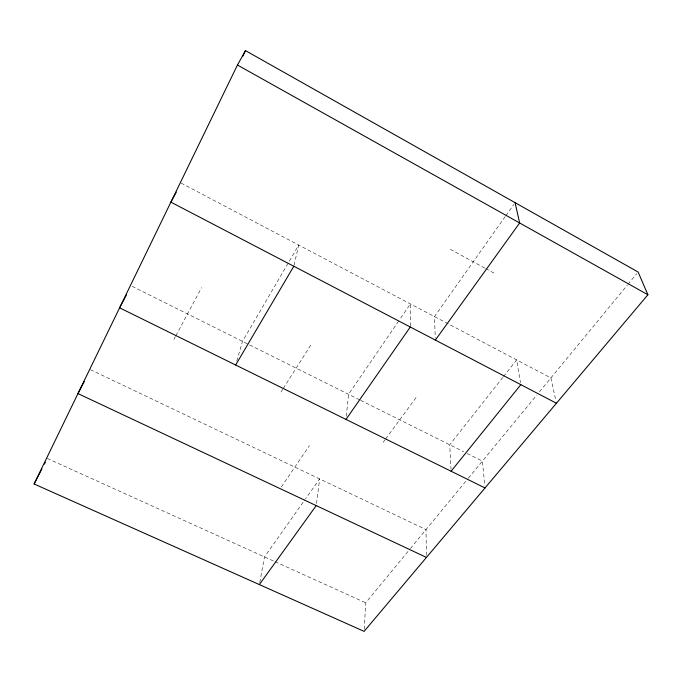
<?xml version="1.0" encoding="UTF-8"?>
<svg xmlns="http://www.w3.org/2000/svg" width="682" height="682" viewBox="0 0 682 682"><rect width="100%" height="100%" fill="white"/><g stroke="black" fill="none" stroke-linecap="round" stroke-linejoin="round"><path stroke-width="0.51" stroke-dasharray="3.41 2.56" d="M410.3 325.962L410.419 303.908L399.601 319.705M364.231 629.256L365.714 602.803L409.737 549.342M346.328 416.284L348.545 394.29L399.004 320.583M316.482 503.555L319.653 478.917L305.553 498.849M259.748 582.539L264.48 556.904L304.939 499.71M294.044 265.247L298.725 245.06L289.083 261.564M236.782 361.076L242.485 341.375L288.546 262.485M173.944 339.329L175.427 336.567M175.913 335.638L201.582 287.625M281.018 392.005L282.732 389.311M283.303 388.408L311.81 343.438M281.316 486.957L309.466 445.67M505.234 216.569L434.477 316.593L435.278 338.042M505.848 215.7L513.853 204.395M383.199 442.268L385.066 439.737M385.688 438.893L416.813 396.6M502.856 377.359L449.719 444.775L450.99 469.114M503.512 376.532L516.641 359.883L520.485 382.602M410.419 548.516L467.639 479.037M468.312 478.218L536.794 395.057M539.479 391.792L627.295 285.17M627.969 284.343L636.758 273.678M47.297 458.449L274.121 561.277M275.085 561.712L365.714 602.803M90.442 369.678L425.994 529.599L426.412 555.378M132.138 286.312L359.891 399.95M360.582 400.3L463.734 451.765M467.187 453.496L482.413 461.092L484.825 485.891M181.122 183.091L550.894 377.939L555.77 400.206M450.35 249.331L484.74 268.052M485.669 268.563L495.891 274.13"/><path stroke-width="1.02" d="M34.1 483.973L237.447 65.02L245.494 50.63L638.113 272.033L647.9 294.76L364.111 631.37L34.1 483.973L41.917 468.849M242.715 56.35L245.494 50.63M44.364 464.127L45.344 462.234M84.21 381.63L77.97 393.582L426.446 557.433M126.358 294.991L119.606 307.812L485.021 487.954M176.254 192.162L170.892 202.145L556.435 403.241M235.648 365.015L293.806 266.253M346.004 419.421L410.291 327.01M259.365 584.585L316.218 505.609M435.355 340.088L519.65 222.971L515.081 202.656M451.1 471.228L520.835 384.674M237.447 65.02L647.9 294.76"/></g></svg>
